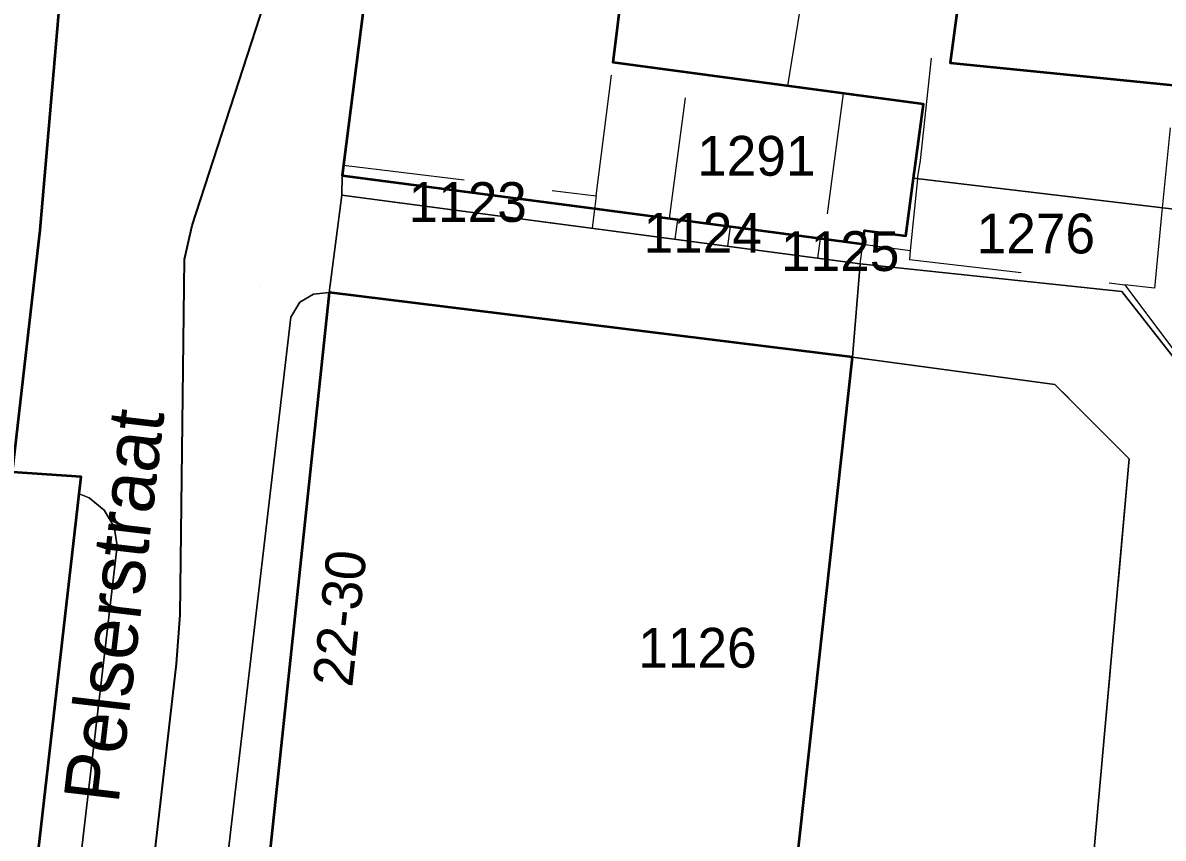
# Model space of a CAD drawing. Header units: metres. Extents: x 0 to 105485, y 0 to 425721.
# Drawn here: x 104954.53 to 104980.32, y 425188.56 to 425207 of the extents above; entities that cross this region are included whole.
import ezdxf
from ezdxf.enums import TextEntityAlignment as Align

# ---------------------------------------------------------------- set-up
doc = ezdxf.new("R2010")
doc.units = ezdxf.units.M
doc.header["$MEASUREMENT"] = 0
doc.linetypes.add('KG-PERCEEL-SO', pattern=[19, 5.5, -4, 5.5, -4])
for name, color, linetype, lineweight in [('B-XX-IE-MEUBILAIR-G', 7, 'Continuous', 18), ('B-XX-KG-GRENS_PERCEEL-G', 150, 'KG-PERCEEL-SO', 18), ('B-XX-KG-GRENS_PERCEEL-T', 150, 'KG-PERCEEL-SO', 18), ('B-XX-OG-BEBOUWING-G', 7, 'Continuous', 35), ('B-XX-OG-BEBOUWING_HUISNUMMER-T', 7, 'Continuous', 18), ('B-XX-OG-BEBOUWING_STRAATNAAM-T', 7, 'Continuous', 18), ('B-XX-OG-TERREIN_ERF-G', 7, 'Continuous', 18), ('B-XX-VH-OPENVERHARDING-G', 90, 'Continuous', 18)]:
    doc.layers.add(name, color=color, linetype=linetype, lineweight=lineweight)
doc.layers.add('GIS-WEGVAKKEN', color=2, linetype='Continuous')

msp = doc.modelspace()

# ---------------------------------------------------------------- linework, layer by layer
at = {"layer": 'B-XX-IE-MEUBILAIR-G', "color": 0, "true_color": 0x604a38}
for points in [[(104959.912, 425201.033, 1.875), (104959.912, 425201.033, 3.375)], [(104980.1, 425200.01, 1.712), (104980.1, 425200.01, 3.212)], [(104956.696, 425195.379, 1.713), (104956.696, 425195.379, 3.213)], [(104959.961, 425194.968, 1.708), (104959.961, 425194.968, 3.208)]]:
    msp.add_polyline3d(points, dxfattribs=at)
at = {"layer": 'B-XX-KG-GRENS_PERCEEL-G', "ltscale": 0.5, "flags": 128}
for points in [[(104961.784, 425203.777), (104963.338, 425215.968)], [(104967.499, 425203.083), (104968.21, 425208.718), (104967.971, 425208.691), (104968.399, 425215.31)], [(104974.766, 425203.469), (104974.83, 425203.885), (104975.272, 425207.89), (104976.359, 425207.77), (104977.238, 425214.997)], [(104971.834, 425205.568), (104972.606, 425210.404)], [(104949.107, 425152.908), (104949.408, 425156.061), (104951.193, 425155.864), (104953.518, 425176.147), (104955.847, 425196.728), (104954.3, 425196.834), (104954.922, 425202.306), (104955.397, 425207.84), (104949.676, 425208.467)], [(104969.156, 425202.574), (104969.594, 425205.866)], [(104969.594, 425205.866), (104971.834, 425205.568)], [(104973.083, 425205.401), (104971.834, 425205.568)], [(104973.083, 425205.401), (104972.645, 425202.111)], [(104980.477, 425204.619), (104980.301, 425202.813)], [(104961.784, 425203.777), (104967.499, 425203.083)], [(104961.749, 425203.098), (104961.753, 425203.541)], [(104961.753, 425203.541), (104967.461, 425202.786)], [(104974.766, 425203.469), (104974.603, 425201.85)], [(104980.301, 425202.813), (104974.766, 425203.469)], [(104961.458, 425200.898), (104961.749, 425203.098)], [(104961.749, 425203.098), (104967.404, 425202.35)], [(104967.499, 425203.083), (104967.461, 425202.786)], [(104967.461, 425202.786), (104967.404, 425202.35)], [(104969.156, 425202.574), (104967.461, 425202.786)], [(104980.301, 425202.813), (104980.123, 425200.996)], [(104984.774, 425202.283), (104980.301, 425202.813)], [(104969.342, 425202.551), (104969.156, 425202.574)], [(104969.282, 425202.101), (104969.342, 425202.551)], [(104969.342, 425202.551), (104970.535, 425202.392)], [(104970.475, 425201.943), (104970.535, 425202.392)], [(104972.569, 425202.121), (104970.535, 425202.392)], [(104969.282, 425202.101), (104970.475, 425201.943)], [(104972.51, 425201.674), (104972.569, 425202.121)], [(104972.51, 425201.674), (104973.465, 425201.547), (104973.529, 425201.993)], [(104972.645, 425202.111), (104972.569, 425202.121)], [(104973.529, 425201.993), (104972.645, 425202.111)], [(104973.529, 425201.993), (104974.603, 425201.85)], [(104974.603, 425201.85), (104974.583, 425201.648), (104979.452, 425201.073)], [(104959.997, 425187.096), (104960.038, 425187.454), (104961.458, 425200.898)], [(104961.458, 425200.898), (104973.294, 425199.435), (104977.874, 425198.821), (104979.553, 425197.136), (104978.61, 425186.635), (104976.389, 425184.99)], [(104979.452, 425201.073), (104980.759, 425199.328), (104982.915, 425199.113), (104982.842, 425198.464)], [(104980.123, 425200.996), (104979.452, 425201.073)]]:
    msp.add_lwpolyline(points, dxfattribs=at)
at = {"layer": 'B-XX-OG-BEBOUWING-G', "ltscale": 0.5}
for points in [[(104966.188, 425237.563), (104963.719, 425217.758), (104963.57, 425217.789), (104961.754, 425203.545), (104967.463, 425202.801), (104973.501, 425201.997), (104973.529, 425201.993), (104973.57, 425202.3), (104974.502, 425202.176), (104974.677, 425203.48), (104974.902, 425205.159), (104967.879, 425206.095), (104968.21, 425208.718), (104967.971, 425208.691), (104968.154, 425211.514), (104968.433, 425215.833), (104969.561, 425226.898), (104970.744, 425236.896)], [(104983.433, 425235.03), (104982.6, 425235.159), (104979.348, 425235.635), (104978.306, 425226.033), (104977.238, 425214.997), (104976.359, 425207.77), (104975.737, 425207.839), (104975.502, 425206.093), (104980.707, 425205.568), (104981.964, 425219.922)], [(104955.804, 425196.349), (104955.847, 425196.728), (104954.3, 425196.834), (104954.922, 425202.306), (104955.397, 425207.84), (104949.676, 425208.468), (104948.324, 425197.375), (104948.677, 425197.339), (104948.644, 425197.071), (104950.31, 425196.935), (104950.042, 425194.357), (104949.374, 425187.92), (104949.346, 425187.652), (104948.954, 425183.877), (104954.314, 425183.267)], [(104961.458, 425200.898), (104959.997, 425187.096), (104970.026, 425185.861), (104971.483, 425185.667), (104971.777, 425185.628), (104971.781, 425185.664), (104973.294, 425199.435)]]:
    msp.add_lwpolyline(points, close=True, dxfattribs=at)
at = {"layer": 'B-XX-OG-TERREIN_ERF-G', "ltscale": 0.5}
for points in [[(104980.707, 425205.568), (104975.502, 425206.093), (104975.737, 425207.839), (104976.359, 425207.77), (104977.238, 425214.997), (104973.005, 425215.461), (104972.697, 425211.187), (104968.154, 425211.514), (104967.971, 425208.691), (104968.21, 425208.718), (104967.879, 425206.095), (104974.902, 425205.159), (104974.677, 425203.48), (104986.143, 425202.12)], [(104978.61, 425186.635), (104979.553, 425197.136), (104977.874, 425198.821), (104973.294, 425199.435), (104971.781, 425185.664)]]:
    msp.add_lwpolyline(points, dxfattribs=at)
msp.add_lwpolyline([(104973.465, 425201.547), (104979.384, 425200.92), (104980.707, 425199.238), (104982.458, 425198.99), (104983.696, 425198.815), (104985.702, 425198.531), (104986.143, 425202.12), (104974.677, 425203.48), (104974.502, 425202.176), (104973.57, 425202.3), (104973.529, 425201.993), (104973.501, 425201.997), (104967.463, 425202.801), (104961.754, 425203.545), (104961.749, 425203.098)], close=True, dxfattribs=at)
at = {"layer": 'B-XX-VH-OPENVERHARDING-G', "ltscale": 0.5}
for points in [[(104958.987, 425186.631), (104960.589, 425200.341), (104960.798, 425200.677), (104961.103, 425200.863), (104961.458, 425200.898), (104961.749, 425203.098), (104961.754, 425203.545), (104963.57, 425217.789)], [(104955.397, 425207.84), (104954.922, 425202.306), (104954.3, 425196.834), (104955.847, 425196.728), (104955.804, 425196.349), (104956.033, 425196.254), (104956.374, 425195.98), (104956.594, 425195.602), (104956.664, 425195.171), (104953.985, 425172.36)]]:
    msp.add_lwpolyline(points, dxfattribs=at)
for points in [[(104973.465, 425201.547), (104961.749, 425203.098), (104961.458, 425200.898), (104973.294, 425199.435)], [(104973.465, 425201.547), (104973.294, 425199.435), (104977.874, 425198.821), (104979.553, 425197.136), (104978.61, 425186.635), (104976.389, 425184.99), (104975.45, 425176.497), (104978.664, 425177.493), (104979.489, 425179.509), (104978.4, 425180.771), (104978.726, 425183.477), (104980.197, 425184.593), (104981.326, 425184.373), (104981.555, 425186.306), (104981.049, 425186.371), (104981.654, 425191.791), (104982.222, 425196.871), (104982.458, 425198.99), (104980.707, 425199.238), (104979.384, 425200.92)], [(104959.021, 425178.52), (104959.485, 425182.595), (104959.997, 425187.096), (104961.458, 425200.898), (104961.103, 425200.863), (104960.798, 425200.677), (104960.589, 425200.341), (104958.987, 425186.631), (104956.789, 425167.15), (104954.746, 425150), (104956.064, 425150), (104956.108, 425153.251), (104956.613, 425157.521), (104957.116, 425161.779), (104957.589, 425165.932), (104958.048, 425169.966), (104958.524, 425174.144)], [(104956.664, 425195.171), (104956.594, 425195.602), (104956.374, 425195.98), (104956.033, 425196.254), (104955.804, 425196.349), (104954.314, 425183.267), (104953.692, 425177.802), (104953.069, 425172.337), (104952.447, 425166.873), (104951.824, 425161.408), (104951.193, 425155.864), (104952.126, 425155.722), (104952.176, 425155.972), (104953.985, 425172.36)]]:
    msp.add_lwpolyline(points, close=True, dxfattribs=at)
at = {"layer": 'GIS-WEGVAKKEN'}
msp.add_lwpolyline([(104952.865, 425150), (104954.05, 425157.98), (104958.01, 425192.5), (104958.09, 425193.61), (104958.19, 425201.65), (104958.36, 425202.41), (104961.14, 425210.98), (104964.66, 425236.45), (104965.413, 425241.36)], dxfattribs=at)

# ---------------------------------------------------------------- texts
at = {"layer": 'B-XX-KG-GRENS_PERCEEL-T'}
for s, p in [('1291', (104971.12, 425203.989)), ('1123', (104964.592, 425202.944)), ('1124', (104969.908, 425202.247)), ('1276', (104977.442, 425202.231)), ('1125', (104973.018, 425201.834)), ('1126', (104969.789, 425192.866))]:
    msp.add_text(s, height=0.9, dxfattribs=at).set_placement(p, align=Align.MIDDLE_CENTER)
at = {"layer": 'B-XX-OG-BEBOUWING_HUISNUMMER-T'}
msp.add_text('22-30', height=0.9, rotation=83.9, dxfattribs=at).set_placement((104961.696, 425193.535), align=Align.MIDDLE_CENTER)
at = {"layer": 'B-XX-OG-BEBOUWING_STRAATNAAM-T'}
msp.add_text('Pelserstraat', height=1.25, rotation=83.3, dxfattribs=at).set_placement((104956.591, 425193.816), align=Align.MIDDLE_CENTER)

doc.saveas('drawing.dxf')
